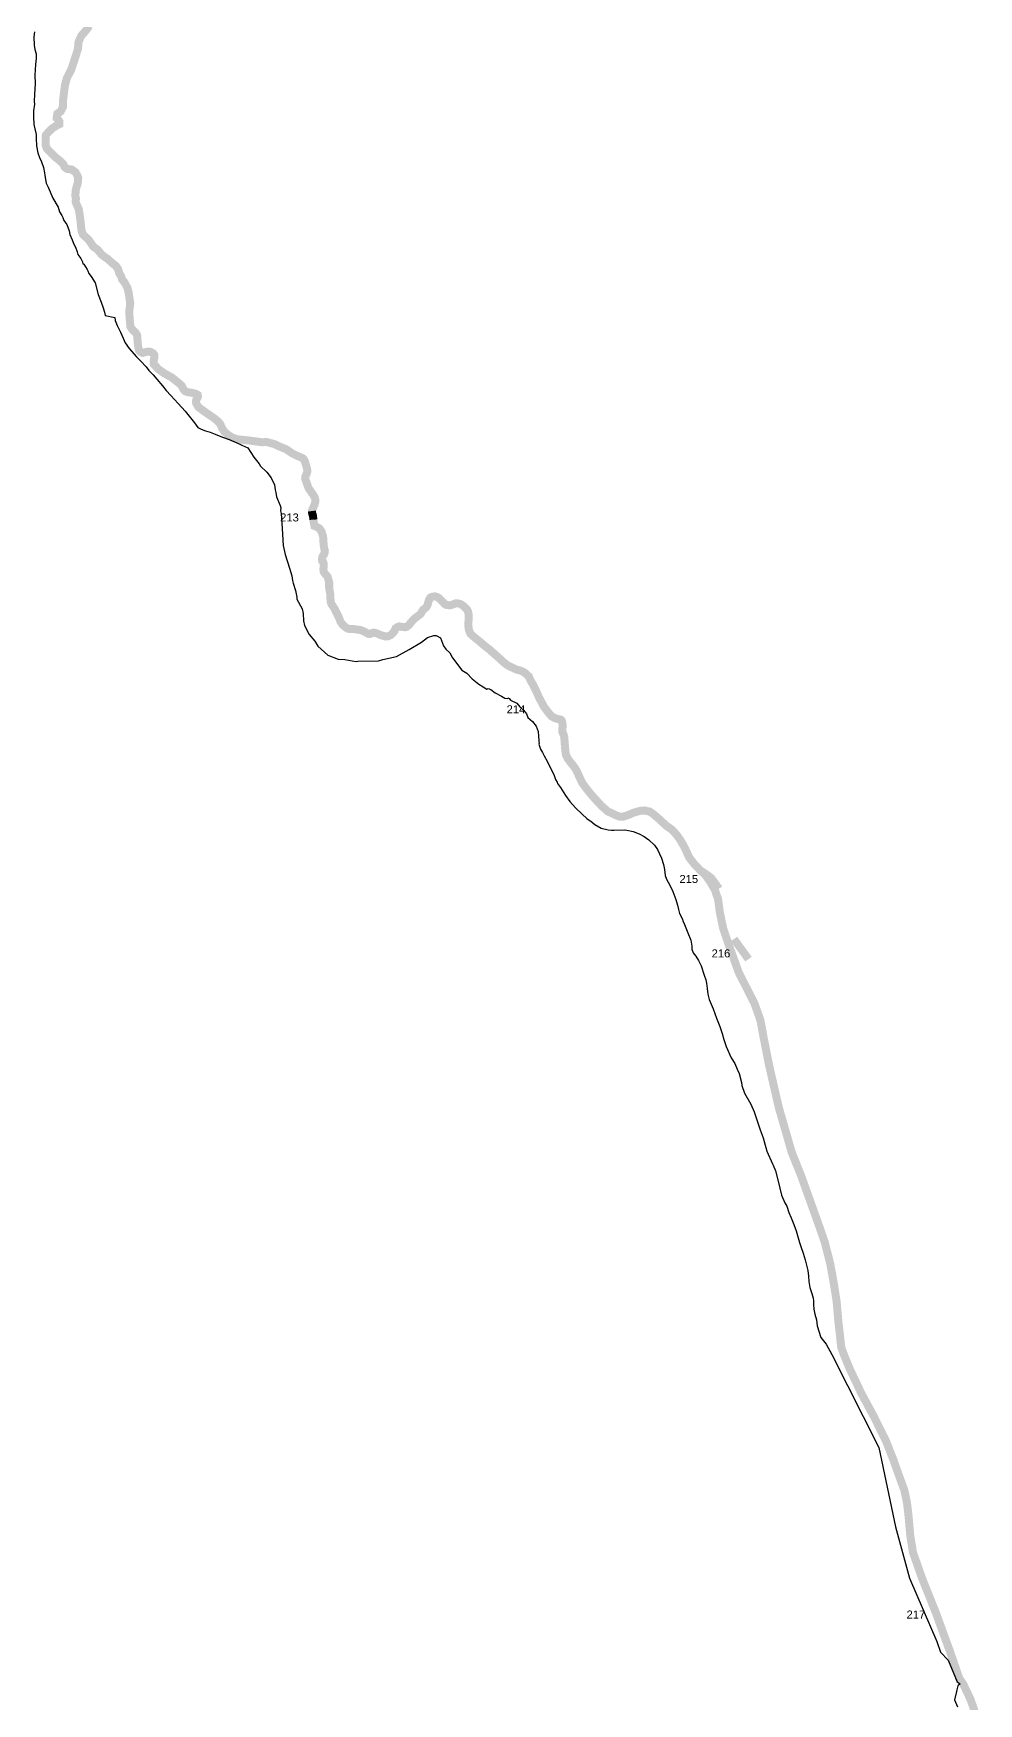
# Model space of a CAD drawing. Header units: metres. Extents: x 291186 to 378809, y 1824167 to 1998918.
# Drawn here: x 302244 to 308145, y 1932332 to 1942768 of the extents above; entities that cross this region are included whole.
import ezdxf

# ---------------------------------------------------------------- set-up
doc = ezdxf.new("R2010")
doc.units = ezdxf.units.M
for name, color, linetype in [('ARTIFICIALLY PROTECTED', 10, 'Continuous'), ('COASTLINE', 5, 'Continuous'), ('DISTRICT BOUNDRY', 86, 'Continuous')]:
    doc.layers.add(name, color=color, linetype=linetype)
doc.styles.get("Standard").update_dxf_attribs({"font": 'arial.ttf'})

msp = doc.modelspace()

# ---------------------------------------------------------------- linework, layer by layer
at = {"layer": 'ARTIFICIALLY PROTECTED', "const_width": 50, "flags": 128}
for points in [[(303982, 1939784), (303984, 1939768), (303988, 1939760), (303990, 1939745), (303991, 1939730)], [(304960, 1939142), (304961, 1939135), (304961, 1939108), (304958, 1939075), (304962, 1939042), (304971, 1939020), (304992, 1938999), (305027, 1938971), (305064, 1938939), (305093, 1938917), (305130, 1938884), (305151, 1938865), (305186, 1938833), (305208, 1938818), (305233, 1938806), (305257, 1938794), (305281, 1938788), (305300, 1938780), (305318, 1938768), (305337, 1938750), (305349, 1938722), (305363, 1938699), (305380, 1938665), (305400, 1938620), (305430, 1938563), (305460, 1938523), (305478, 1938502), (305497, 1938491), (305520, 1938484), (305535, 1938481), (305542, 1938474), (305546, 1938462), (305548, 1938439), (305545, 1938416), (305546, 1938403), (305554, 1938387), (305558, 1938370), (305561, 1938329), (305564, 1938290), (305568, 1938261), (305582, 1938233), (305600, 1938210), (305614, 1938193), (305626, 1938177), (305638, 1938154), (305669, 1938087), (305701, 1938043), (305727, 1938012), (305752, 1937983), (305769, 1937965)], [(306325, 1937646), (306338, 1937619), (306370, 1937578), (306406, 1937540), (306448, 1937512), (306476, 1937490), (306524, 1937424)], [(306617, 1937110), (306708, 1936984)], [(307785, 1933133), (307791, 1933118), (307879, 1932897), (307960, 1932674), (307961, 1932673), (308019, 1932505), (308028, 1932476)]]:
    msp.add_lwpolyline(points, dxfattribs=at)
at = {"layer": 'COASTLINE', "const_width": 50, "flags": 128}
msp.add_lwpolyline([(302593, 1942816), (302571, 1942786), (302542, 1942753), (302525, 1942714), (302522, 1942674), (302507, 1942625), (302480, 1942543), (302453, 1942491), (302441, 1942448), (302432, 1942381), (302428, 1942344), (302429, 1942312), (302414, 1942281), (302393, 1942267), (302390, 1942252), (302389, 1942238), (302398, 1942230), (302406, 1942218), (302406, 1942202), (302392, 1942195), (302361, 1942175), (302336, 1942151), (302321, 1942133), (302319, 1942107), (302319, 1942071), (302328, 1942047), (302357, 1942018), (302380, 1941995), (302411, 1941971), (302431, 1941950), (302439, 1941933), (302453, 1941922), (302483, 1941918), (302506, 1941901), (302521, 1941874), (302523, 1941865), (302522, 1941851), (302520, 1941831), (302515, 1941817), (302508, 1941791), (302505, 1941755), (302509, 1941737), (302507, 1941715), (302515, 1941696), (302527, 1941669), (302531, 1941643), (302537, 1941602), (302541, 1941558), (302545, 1941532), (302553, 1941512), (302562, 1941503), (302586, 1941481), (302605, 1941455), (302616, 1941437), (302643, 1941418), (302672, 1941384), (302710, 1941357), (302737, 1941332), (302758, 1941316), (302772, 1941295), (302780, 1941268), (302791, 1941251), (302797, 1941232), (302814, 1941210), (302831, 1941177), (302838, 1941149), (302848, 1941081), (302842, 1941033), (302844, 1940987), (302849, 1940936), (302862, 1940916), (302882, 1940898), (302891, 1940883), (302893, 1940863), (302894, 1940837), (302898, 1940809), (302903, 1940787), (302913, 1940777), (302926, 1940772), (302938, 1940776), (302957, 1940780), (302973, 1940779), (302990, 1940771), (302999, 1940759), (302999, 1940744), (302994, 1940721), (302995, 1940701), (303004, 1940692), (303023, 1940671), (303060, 1940645), (303079, 1940634), (303108, 1940618), (303133, 1940598), (303157, 1940579), (303171, 1940565), (303180, 1940545), (303189, 1940534), (303205, 1940527), (303232, 1940523), (303257, 1940517), (303269, 1940510), (303271, 1940499), (303267, 1940490), (303261, 1940480), (303258, 1940470), (303260, 1940456), (303274, 1940433), (303312, 1940405), (303344, 1940383), (303373, 1940363), (303395, 1940345), (303409, 1940329), (303421, 1940303), (303435, 1940280), (303461, 1940258), (303488, 1940242), (303519, 1940232), (303589, 1940225), (303633, 1940219), (303670, 1940214), (303701, 1940215), (303752, 1940201), (303777, 1940188), (303822, 1940170), (303858, 1940145), (303886, 1940131), (303910, 1940121), (303923, 1940115), (303932, 1940107), (303939, 1940093), (303946, 1940068), (303952, 1940049), (303954, 1940031), (303948, 1940014), (303941, 1939998), (303940, 1939987), (303949, 1939961), (303961, 1939927), (303974, 1939909), (303990, 1939886), (304000, 1939869), (304003, 1939857), (304004, 1939843), (303997, 1939820), (303988, 1939800), (303982, 1939784), (303984, 1939768), (303988, 1939760), (303990, 1939745), (303991, 1939730), (303995, 1939706), (303998, 1939691), (304012, 1939685), (304028, 1939676), (304035, 1939667), (304043, 1939655), (304046, 1939644), (304052, 1939625), (304054, 1939603), (304055, 1939576), (304059, 1939552), (304063, 1939536), (304062, 1939524), (304058, 1939513), (304052, 1939506), (304048, 1939498), (304045, 1939484), (304047, 1939471), (304053, 1939465), (304056, 1939456), (304056, 1939441), (304054, 1939417), (304056, 1939404), (304061, 1939396), (304080, 1939374), (304084, 1939360), (304090, 1939339), (304090, 1939305), (304092, 1939290), (304097, 1939264), (304098, 1939238), (304099, 1939218), (304104, 1939203), (304121, 1939178), (304134, 1939152), (304150, 1939121), (304161, 1939092), (304174, 1939074), (304196, 1939055), (304210, 1939048), (304234, 1939047), (304257, 1939045), (304288, 1939040), (304317, 1939027), (304333, 1939017), (304344, 1939016), (304355, 1939019), (304360, 1939023), (304372, 1939024), (304389, 1939019), (304414, 1939008), (304443, 1939000), (304458, 1939001), (304476, 1939010), (304492, 1939027), (304498, 1939035), (304504, 1939050), (304515, 1939058), (304528, 1939063), (304547, 1939060), (304563, 1939058), (304573, 1939060), (304586, 1939070), (304614, 1939103), (304633, 1939120), (304658, 1939138), (304665, 1939148), (304676, 1939166), (304683, 1939171), (304698, 1939185), (304704, 1939197), (304709, 1939215), (304714, 1939231), (304722, 1939243), (304735, 1939249), (304751, 1939251), (304763, 1939247), (304776, 1939240), (304799, 1939217), (304810, 1939204), (304824, 1939197), (304844, 1939195), (304860, 1939199), (304878, 1939207), (304889, 1939208), (304909, 1939203), (304930, 1939190), (304951, 1939169), (304958, 1939153), (304961, 1939135), (304961, 1939108), (304958, 1939075), (304962, 1939042), (304971, 1939020), (304992, 1938999), (305027, 1938971), (305064, 1938939), (305093, 1938917), (305130, 1938884), (305151, 1938865), (305186, 1938833), (305208, 1938818), (305233, 1938806), (305257, 1938794), (305281, 1938788), (305300, 1938780), (305318, 1938768), (305337, 1938750), (305349, 1938722), (305363, 1938699), (305380, 1938665), (305400, 1938620), (305430, 1938563), (305460, 1938523), (305478, 1938502), (305497, 1938491), (305520, 1938484), (305535, 1938481), (305542, 1938474), (305546, 1938462), (305548, 1938439), (305545, 1938416), (305546, 1938403), (305554, 1938387), (305558, 1938370), (305561, 1938329), (305564, 1938290), (305568, 1938261), (305582, 1938233), (305600, 1938210), (305614, 1938193), (305626, 1938177), (305638, 1938154), (305669, 1938087), (305701, 1938043), (305727, 1938012), (305752, 1937983), (305792, 1937940), (305831, 1937906), (305852, 1937897), (305880, 1937883), (305902, 1937875), (305924, 1937874), (305961, 1937886), (305990, 1937899), (306032, 1937911), (306059, 1937913), (306091, 1937906), (306117, 1937888), (306148, 1937861), (306198, 1937815), (306227, 1937796), (306258, 1937763), (306283, 1937728), (306310, 1937680), (306338, 1937619), (306370, 1937578), (306406, 1937540), (306442, 1937505), (306468, 1937470), (306498, 1937417), (306518, 1937360), (306529, 1937278), (306550, 1937176), (306582, 1937082), (306647, 1936901), (306744, 1936710), (306763, 1936658), (306783, 1936601), (306802, 1936497), (306838, 1936315), (306897, 1936058), (306978, 1935777), (307037, 1935630), (307100, 1935454), (307145, 1935328), (307184, 1935216), (307219, 1935079), (307241, 1934956), (307258, 1934848), (307269, 1934723), (307281, 1934616), (307287, 1934559), (307306, 1934507), (307343, 1934418), (307414, 1934268), (307493, 1934122), (307567, 1933972), (307613, 1933855), (307642, 1933773), (307681, 1933666), (307698, 1933585), (307708, 1933499), (307718, 1933383), (307735, 1933277), (307791, 1933118), (307879, 1932897), (307961, 1932673), (308019, 1932505), (308030, 1932482), (308049, 1932454), (308094, 1932359), (308120, 1932286)], dxfattribs=at)
at = {"layer": 'DISTRICT BOUNDRY'}
msp.add_polyline3d([(302251, 1942778, 0), (302246, 1942747, 0), (302249, 1942695, 0), (302252, 1942667, 0), (302260, 1942641, 0), (302261, 1942611, 0), (302256, 1942575, 0), (302252, 1942507, 0), (302254, 1942455, 0), (302250, 1942387, 0), (302248, 1942345, 0), (302250, 1942327, 0), (302244, 1942284, 0), (302244, 1942231, 0), (302247, 1942216, 0), (302247, 1942199, 0), (302253, 1942173, 0), (302261, 1942137, 0), (302261, 1942111, 0), (302263, 1942066, 0), (302272, 1942022, 0), (302281, 1941994, 0), (302293, 1941965, 0), (302306, 1941931, 0), (302312, 1941898, 0), (302314, 1941880, 0), (302324, 1941832, 0), (302336, 1941808, 0), (302365, 1941739, 0), (302398, 1941682, 0), (302407, 1941653, 0), (302420, 1941630, 0), (302427, 1941618, 0), (302433, 1941600, 0), (302452, 1941574, 0), (302466, 1941534, 0), (302470, 1941511, 0), (302485, 1941479, 0), (302495, 1941451, 0), (302506, 1941432, 0), (302516, 1941403, 0), (302521, 1941387, 0), (302539, 1941362, 0), (302549, 1941341, 0), (302553, 1941328, 0), (302558, 1941327, 0), (302579, 1941293, 0), (302583, 1941285, 0), (302590, 1941268, 0), (302605, 1941250, 0), (302629, 1941209, 0), (302647, 1941137, 0), (302666, 1941090, 0), (302678, 1941054, 0), (302688, 1941026, 0), (302691, 1941005, 0), (302751, 1940994, 0), (302753, 1940975, 0), (302767, 1940943, 0), (302787, 1940901, 0), (302804, 1940864, 0), (302816, 1940836, 0), (302841, 1940799, 0), (302887, 1940747, 0), (302911, 1940722, 0), (302947, 1940686, 0), (302965, 1940663, 0), (302991, 1940635, 0), (303014, 1940608, 0), (303050, 1940567, 0), (303073, 1940538, 0), (303102, 1940505, 0), (303147, 1940456, 0), (303191, 1940409, 0), (303224, 1940367, 0), (303249, 1940335, 0), (303271, 1940306, 0), (303291, 1940296, 0), (303317, 1940286, 0), (303347, 1940277, 0), (303378, 1940265, 0), (303424, 1940246, 0), (303466, 1940230, 0), (303510, 1940213, 0), (303545, 1940196, 0), (303583, 1940178, 0), (303620, 1940121, 0), (303653, 1940078, 0), (303662, 1940065, 0), (303701, 1940026, 0), (303728, 1939991, 0), (303749, 1939947, 0), (303752, 1939916, 0), (303758, 1939900, 0), (303761, 1939872, 0), (303784, 1939819, 0), (303788, 1939805, 0), (303787, 1939786, 0), (303791, 1939768, 0), (303797, 1939674, 0), (303803, 1939569, 0), (303816, 1939513, 0), (303842, 1939427, 0), (303856, 1939379, 0), (303861, 1939350, 0), (303866, 1939333, 0), (303880, 1939288, 0), (303889, 1939245, 0), (303889, 1939233, 0), (303922, 1939172, 0), (303927, 1939144, 0), (303929, 1939099, 0), (303936, 1939069, 0), (303966, 1939013, 0), (304001, 1938971, 0), (304019, 1938939, 0), (304081, 1938884, 0), (304147, 1938859, 0), (304187, 1938857, 0), (304234, 1938849, 0), (304260, 1938844, 0), (304268, 1938845, 0), (304399, 1938849, 0), (304426, 1938856, 0), (304511, 1938875, 0), (304590, 1938919, 0), (304666, 1938965, 0), (304704, 1938994, 0), (304743, 1939007, 0), (304759, 1939007, 0), (304785, 1938992, 0), (304804, 1938942, 0), (304818, 1938921, 0), (304843, 1938899, 0), (304860, 1938866, 0), (304918, 1938790, 0), (304949, 1938771, 0), (304983, 1938735, 0), (305025, 1938702, 0), (305052, 1938686, 0), (305075, 1938672, 0), (305082, 1938675, 0), (305099, 1938668, 0), (305126, 1938649, 0), (305166, 1938627, 0), (305187, 1938614, 0), (305204, 1938613, 0), (305206, 1938616, 0), (305214, 1938612, 0), (305223, 1938602, 0), (305261, 1938584, 0), (305280, 1938561, 0), (305303, 1938539, 0), (305322, 1938517, 0), (305331, 1938495, 0), (305360, 1938469, 0), (305383, 1938440, 0), (305394, 1938406, 0), (305397, 1938377, 0), (305400, 1938351, 0), (305399, 1938342, 0), (305401, 1938334, 0), (305400, 1938328, 0), (305409, 1938296, 0), (305422, 1938275, 0), (305433, 1938254, 0), (305451, 1938222, 0), (305494, 1938131, 0), (305503, 1938106, 0), (305513, 1938089, 0), (305516, 1938081, 0), (305535, 1938056, 0), (305565, 1938007, 0), (305593, 1937970, 0), (305628, 1937929, 0), (305670, 1937889, 0), (305698, 1937862, 0), (305720, 1937848, 0), (305723, 1937846, 0), (305749, 1937825, 0), (305789, 1937802, 0), (305832, 1937793, 0), (305852, 1937791, 0), (305868, 1937791, 0), (305933, 1937793, 0), (305948, 1937789, 0), (305989, 1937782, 0), (306025, 1937767, 0), (306056, 1937751, 0), (306086, 1937729, 0), (306122, 1937697, 0), (306140, 1937669, 0), (306152, 1937643, 0), (306165, 1937616, 0), (306178, 1937575, 0), (306184, 1937544, 0), (306187, 1937506, 0), (306196, 1937483, 0), (306216, 1937447, 0), (306236, 1937407, 0), (306255, 1937356, 0), (306264, 1937321, 0), (306271, 1937295, 0), (306278, 1937270, 0), (306296, 1937234, 0), (306298, 1937224, 0), (306309, 1937201, 0), (306329, 1937149, 0), (306349, 1937103, 0), (306355, 1937066, 0), (306354, 1937047, 0), (306362, 1937024, 0), (306372, 1937014, 0), (306380, 1937002, 0), (306397, 1936975, 0), (306412, 1936943, 0), (306431, 1936885, 0), (306442, 1936854, 0), (306446, 1936833, 0), (306451, 1936801, 0), (306455, 1936766, 0), (306463, 1936732, 0), (306488, 1936674, 0), (306509, 1936615, 0), (306529, 1936564, 0), (306544, 1936520, 0), (306554, 1936481, 0), (306568, 1936438, 0), (306599, 1936368, 0), (306623, 1936332, 0), (306637, 1936297, 0), (306650, 1936269, 0), (306664, 1936213, 0), (306667, 1936195, 0), (306683, 1936146, 0), (306723, 1936078, 0), (306743, 1936030, 0), (306782, 1935918, 0), (306800, 1935867, 0), (306806, 1935844, 0), (306823, 1935785, 0), (306858, 1935706, 0), (306862, 1935696, 0), (306862, 1935696, 0), (306876, 1935662, 0), (306894, 1935597, 0), (306915, 1935509, 0), (306935, 1935461, 0), (306947, 1935441, 0), (306959, 1935400, 0), (306974, 1935367, 0), (306991, 1935327, 0), (307005, 1935286, 0), (307027, 1935213, 0), (307038, 1935182, 0), (307050, 1935147, 0), (307062, 1935106, 0), (307073, 1935063, 0), (307079, 1935039, 0), (307082, 1935004, 0), (307085, 1934969, 0), (307091, 1934933, 0), (307103, 1934895, 0), (307112, 1934866, 0), (307114, 1934849, 0), (307115, 1934826, 0), (307117, 1934798, 0), (307122, 1934765, 0), (307132, 1934730, 0), (307137, 1934693, 0), (307159, 1934621, 0), (307194, 1934579, 0), (307194, 1934579, 0), (307229, 1934513, 0), (307522, 1933932, 0), (307625, 1933436, 0), (307714, 1933116, 0), (307883, 1932721, 0), (307907, 1932653, 0), (307954, 1932603, 0), (308011, 1932469, 0), (308030, 1932455, 0), (308016, 1932444, 0), (308008, 1932419, 0), (308007, 1932409, 0), (308007, 1932408, 0), (307994, 1932357, 0), (308014, 1932313, 0)], dxfattribs=at)

# ---------------------------------------------------------------- texts
at = {"layer": 'ARTIFICIALLY PROTECTED', "char_height": 50, "attachment_point": 1}
for s, width, heights, insert in [('213', 151.85, [74.2], (303784, 1939769)), ('214', 277.52, [0], (305198, 1938570)), ('215', 84.37, [74.2], (306277, 1937510)), ('216', 84.37, [74.2], (306478, 1937045)), ('217', 321.3, [74.2], (307695, 1932914))]:
    msp.add_mtext_dynamic_manual_height_columns(s, width=width, gutter_width=1, heights=heights, dxfattribs=dict(at, insert=insert))

doc.saveas('drawing.dxf')
